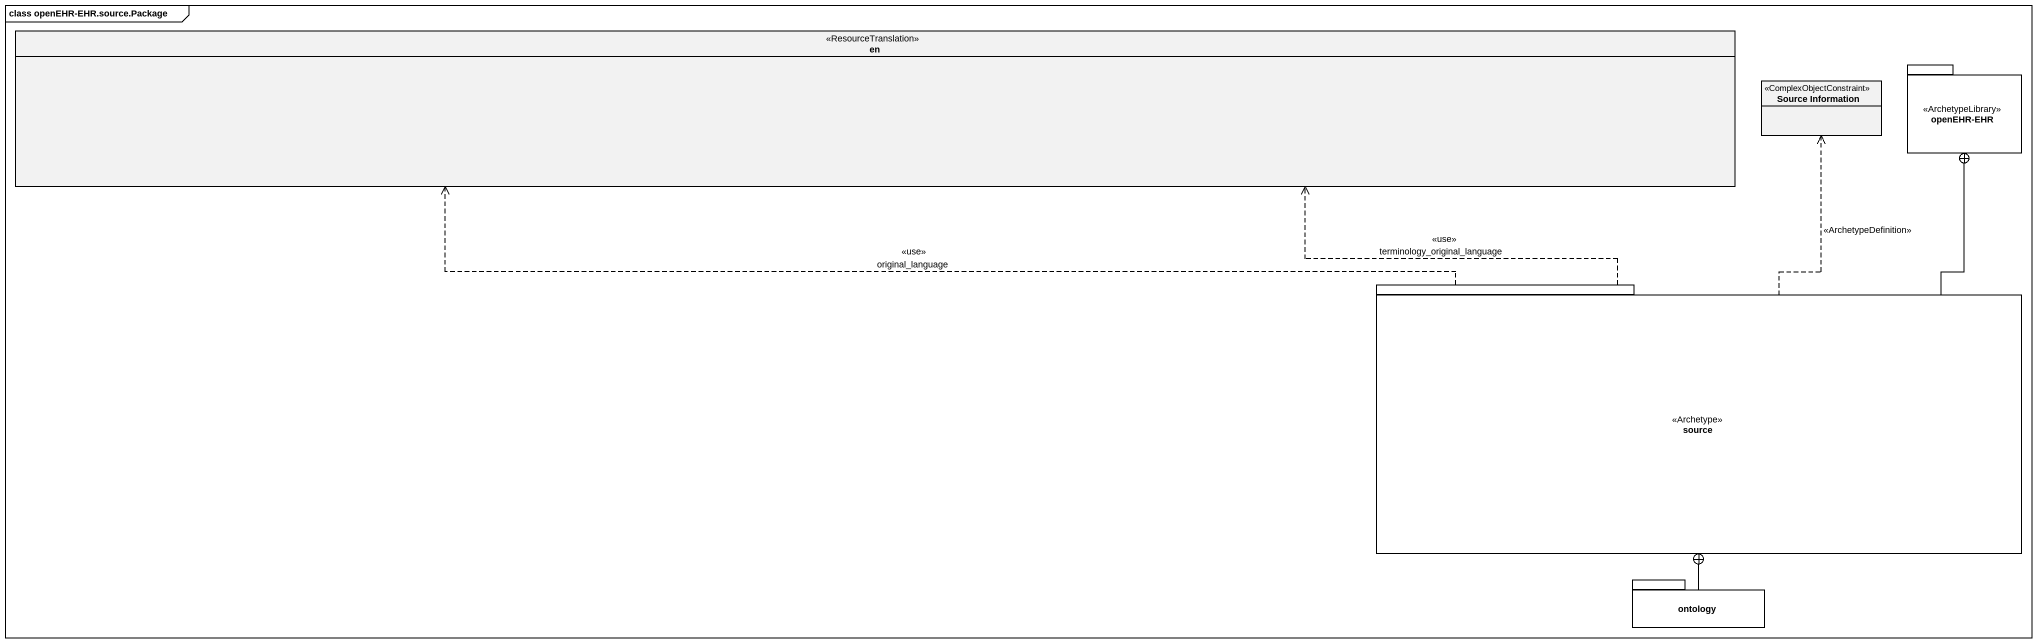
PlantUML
@startuml
mainframe class openEHR-EHR.source.Package
hide circle
hide empty members
enum en <<ResourceTranslation>>
package "openEHR-EHR" as openEHR_EHR <<ArchetypeLibrary>> {
}
class "Source Information" as Source_Information <<ComplexObjectConstraint>>
package source <<Archetype>> {
}
package ontology {
}
source .left.> en : <<use>>\noriginal_language
source .left.> en : <<use>>\nterminology_original_language
source -up-+ openEHR_EHR
source .up.> Source_Information : <<ArchetypeDefinition>>
ontology -up-+ source
@enduml
